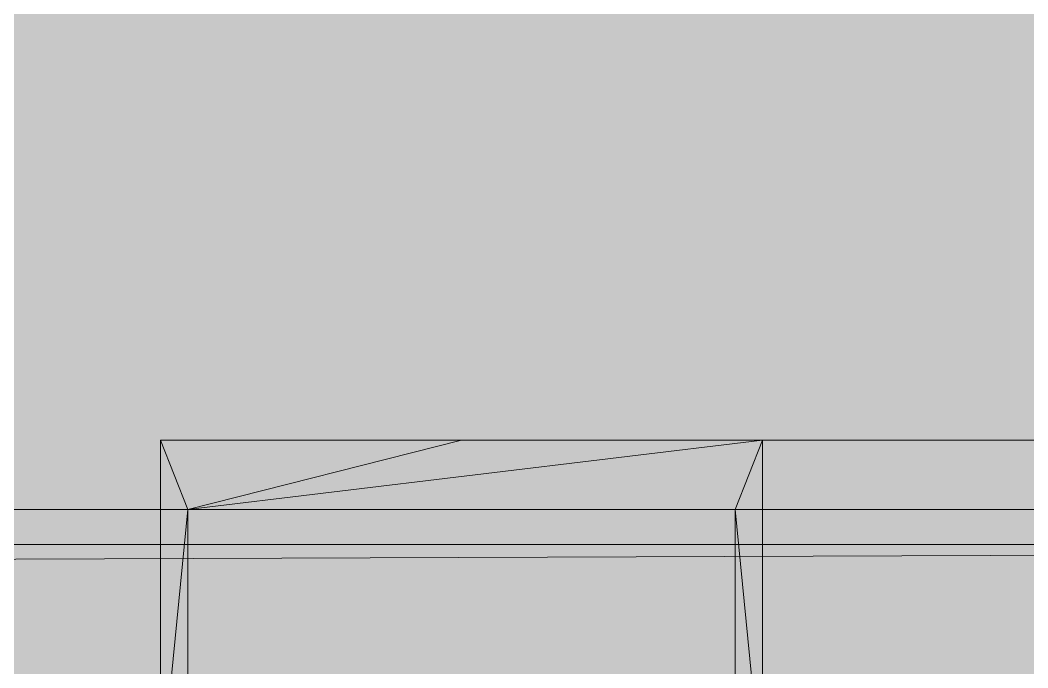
# Model space of a CAD drawing. Header units: millimetres. Extents: x 141848 to 1648660, y -821378 to -151356.
# Drawn here: x 218278.5 to 218348.2, y -270617.1 to -270572.4 of the extents above; entities that cross this region are included whole.
import ezdxf

# ---------------------------------------------------------------- set-up
doc = ezdxf.new("R2010")
doc.units = ezdxf.units.MM
doc.header["$MEASUREMENT"] = 0
doc.layers.add('Sols_ Dalles', color=7, linetype='Continuous')

# ---------------------------------------------------------------- blocks, each defined once
blk = doc.blocks.new('Dalle_14_1', base_point=(217961.309, -273253.269))
at = {"layer": 'Sols_ Dalles', "linetype": 'Continuous', "lineweight": 0, "true_color": 0x2e271c}
blk.add_hatch(color=250, dxfattribs=at).paths.add_polyline_path([(217961.309, -273253.269, 0.415791), (219972.076, -275253.24), (252109.067, -275105.97, 0.414214), (254098.272, -273095.233), (254087.386, -271073.021, -0.001346), (254087.357, -271062.255), (253905.622, -271062.255), (253905.622, -267687.294), (253887.339, -267687.294), (253887.339, -265687.294), (250537.569, -265687.294), (250537.569, -270787.292), (250537.729, -271092.129), (250548.615, -273114.341), (220537.569, -273253.269), (220537.569, -270687.294), (220537.569, -265687.294), (219961.309, -265687.294, 0.258849), (218113.763, -267154.752, 0.098562), (217961.309, -267920.633)])
blk = doc.blocks.new('Forme_56_1')
at = {"color": 7, "linetype": 'Continuous', "lineweight": 20, "flags": 128}
for points in [[(218329.825, -270601.41), (218309.017, -270601.41), (218288.221, -270601.41)], [(218288.221, -270625.41), (218288.221, -270601.41)], [(218290.105, -270606.21), (218288.221, -270601.41)], [(218329.825, -270601.41), (218290.105, -270606.21)], [(218309.017, -270601.41), (218290.105, -270606.21)], [(218327.929, -270606.21), (218329.825, -270601.41)], [(218329.825, -270601.41), (218440.117, -270601.41), (218550.409, -270601.41)], [(218329.825, -270601.41), (218329.825, -270625.41)], [(218290.105, -270606.21), (218288.221, -270625.41)], [(218327.929, -270606.21), (218290.105, -270606.21)], [(218290.105, -270630.21), (218290.105, -270606.21)], [(218327.929, -270606.21), (218327.929, -270630.21)], [(218329.825, -270625.41), (218327.929, -270606.21)]]:
    blk.add_lwpolyline(points, dxfattribs=at)
blk = doc.blocks.new('Forme_58_1')
at = {"color": 7, "linetype": 'Continuous', "lineweight": 20, "flags": 128}
for points in [[(218021.113, -270608.61), (218547.577, -270608.61)], [(218547.577, -270608.61), (218021.113, -270610.603)]]:
    blk.add_lwpolyline(points, dxfattribs=at)
blk = doc.blocks.new('Forme_59_1')
at = {"color": 7, "linetype": 'Continuous', "lineweight": 20, "flags": 128}
blk.add_lwpolyline([(218548.525, -270606.21), (218028.065, -270606.21)], dxfattribs=at)

msp = doc.modelspace()

# ---------------------------------------------------------------- hatches: boundary and pattern name
at = {"layer": 'Sols_ Dalles', "linetype": 'Continuous', "lineweight": 0, "true_color": 0x2e271c}
h = msp.add_hatch(color=250, dxfattribs=at)
edge = h.paths.add_edge_path()
edge.add_arc((219961.309, -273253.269), 2000, 180, 270.308426)
edge.add_line((219972.076, -275253.24), (252109.067, -275105.97))
edge.add_arc((252098.301, -273105.999), 2000, 270.308426, 360.308426)
edge.add_line((254098.272, -273095.233), (254087.386, -271073.021))
edge.add_arc((256087.357, -271062.255), 2000, 180, 180.308426, ccw=False)
edge.add_line((254087.357, -271062.255), (254087.357, -267687.294))
edge.add_line((254087.357, -267687.294), (254087.357, -265687.294))
edge.add_line((254087.357, -265687.294), (250537.569, -265687.294))
edge.add_line((250537.569, -265687.294), (250537.569, -270787.292))
edge.add_line((250537.569, -270787.292), (250537.729, -271092.129))
edge.add_line((250537.729, -271092.129), (250548.615, -273114.341))
edge.add_line((250548.615, -273114.341), (220537.569, -273253.269))
edge.add_line((220537.569, -273253.269), (220537.569, -270687.294))
edge.add_line((220537.569, -270687.294), (220537.569, -265687.294))
edge.add_line((220537.569, -265687.294), (219961.309, -265687.294))
edge.add_arc((220359.867, -268085.851), 2431.445, 99.434374, 157.484062)
edge.add_arc((219961.309, -267920.633), 2000, 157.484062, 180)
edge.add_line((217961.309, -267920.633), (217961.309, -273253.269))

# ---------------------------------------------------------------- linework, layer by layer
at = {"color": 7, "linetype": 'Continuous', "lineweight": 20, "flags": 128}
for points in [[(218329.825, -270601.41), (218309.017, -270601.41), (218288.221, -270601.41)], [(218288.221, -270625.41), (218288.221, -270601.41)], [(218290.105, -270606.21), (218288.221, -270601.41)], [(218329.825, -270601.41), (218290.105, -270606.21)], [(218309.017, -270601.41), (218290.105, -270606.21)], [(218327.929, -270606.21), (218329.825, -270601.41)], [(218329.825, -270601.41), (218440.117, -270601.41), (218550.409, -270601.41)], [(218329.825, -270601.41), (218329.825, -270625.41)], [(218548.525, -270606.21), (218028.065, -270606.21)], [(218290.105, -270606.21), (218288.221, -270625.41)], [(218327.929, -270606.21), (218290.105, -270606.21)], [(218290.105, -270630.21), (218290.105, -270606.21)], [(218327.929, -270606.21), (218327.929, -270630.21)], [(218329.825, -270625.41), (218327.929, -270606.21)], [(218021.113, -270608.61), (218547.577, -270608.61)], [(218547.577, -270608.61), (218021.113, -270610.603)]]:
    msp.add_lwpolyline(points, dxfattribs=at)

# ---------------------------------------------------------------- block references
at = {"linetype": 'Continuous', "lineweight": 0}
for name in ['Forme_56_1', 'Forme_59_1', 'Forme_58_1']:
    msp.add_blockref(name, (0, 0), dxfattribs=at)
at = {"layer": 'Sols_ Dalles', "color": 250, "linetype": 'Continuous', "lineweight": 5, "true_color": 0x1f1f1f}
msp.add_blockref('Dalle_14_1', (217961.309, -273253.269), dxfattribs=at)

doc.saveas('drawing.dxf')
